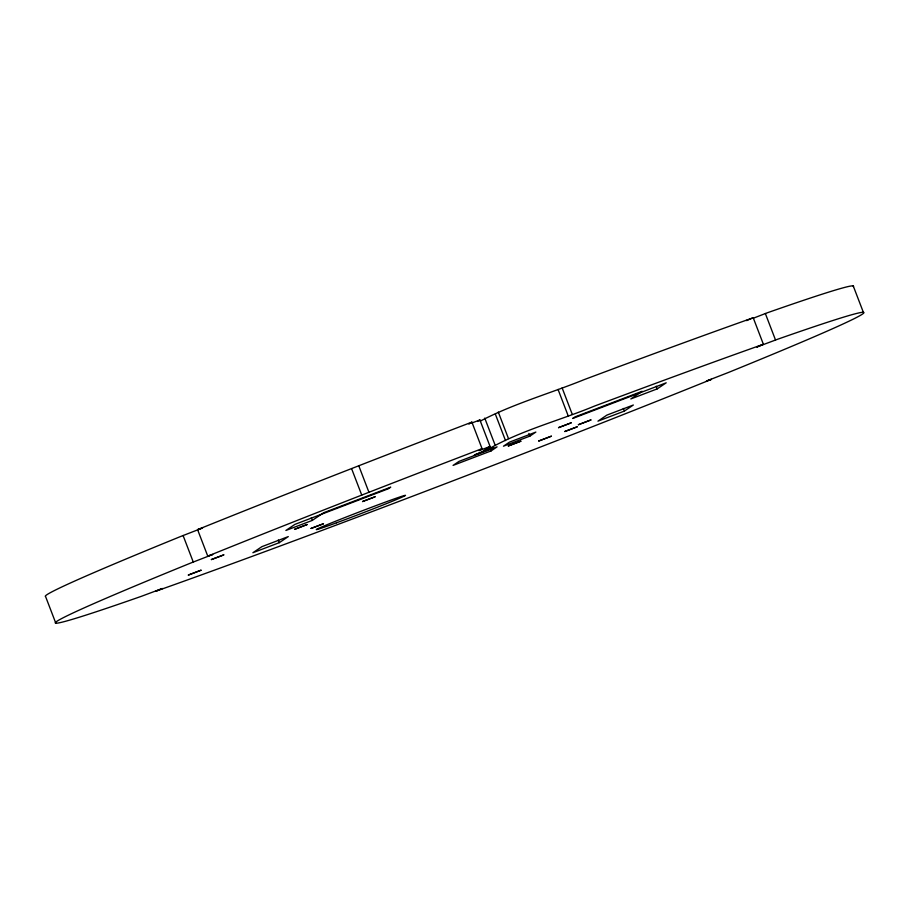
<?xml version="1.0" encoding="UTF-8"?>
<svg xmlns="http://www.w3.org/2000/svg" width="909" height="909" viewBox="0 0 909 909"><rect width="100%" height="100%" fill="white"/><g stroke="black" fill="none" stroke-linecap="round" stroke-linejoin="round"><path stroke-width="1.36" d="M279.302 542.662L288.289 536.594L261.883 546.661L252.895 552.729L279.302 542.662L278.29 540.003M312.298 520.403L323.649 512.733L390.734 487.156L388.37 488.747L294.88 524.402L285.892 530.47L312.298 520.403L311.276 517.755M468.919 424.128L471.885 422.128L482.054 448.637L479.088 450.637L490.065 446.455L479.895 419.947L471.351 423.196M477.611 421.481L479.895 419.947M480.202 421.162C513.13 403.857 549.695 393.574 584.305 379.576A432.832 9.817 -21 0 1 751.129 318.502L753.22 317.764L763.39 344.272L756.811 347.022L777.593 339.262A432.832 9.817 -21 0 1 728.404 372.485L706.441 381.03L711.417 379.371L708.929 380.371A432.832 9.817 -21 0 1 157.871 590.498L155.78 591.236L162.37 588.487L141.577 596.247A432.832 9.817 -21 0 1 190.776 563.023L212.729 554.479L207.763 556.138L197.583 529.629L200.071 528.629A432.832 9.817 -21 0 1 334.648 475.191L359.203 465.601A432.832 9.817 -21 0 1 459.999 426.673L471.885 422.128M490.065 446.455L482.1 451.83L474.328 455.034L493.11 447.876L486.963 449.978C520.3 430.491 558.751 420.89 594.486 406.084A432.832 9.817 -21 0 1 761.31 345.011L763.39 344.272M491.099 450.909L497.087 446.864L459.068 461.363L453.08 465.397L491.099 450.909L490.076 448.251M529.867 436.127L535.856 432.082L509.449 442.149L503.461 446.194L529.867 436.127L528.845 433.468M624.369 411.084L633.346 405.016L606.939 415.083L597.952 421.151L624.369 411.084L623.347 408.436M657.218 388.882L666.217 382.803L572.727 418.458L575.079 416.867L642.163 391.279L630.812 398.949L657.218 388.882L656.207 386.223M746.63 320.513L753.22 317.764M853.369 286.551A432.832 9.817 -21 0 0 767.423 312.753L753.22 318.252M197.583 529.629L202.559 527.97L180.596 536.515A432.832 9.817 -21 0 0 45.586 596.554L55.756 623.063M207.763 556.138L210.252 555.138A432.832 9.817 -21 0 1 344.829 501.7L369.384 492.11A432.832 9.817 -21 0 1 470.169 453.182L482.054 448.637M746.744 320.536L747.528 320.298M853.244 285.937L863.414 312.446M765.333 313.491L775.513 340M562.126 387.904L572.295 414.413M558.058 389.438L568.227 415.947M498.291 412.061L508.472 438.57M495.325 414.061L505.506 440.57M484.747 418.095L494.928 444.603M358.771 465.772L368.94 492.28M351.567 468.578L361.748 495.087M183.084 535.515L193.265 562.023M294.584 529.333L307.128 524.538L294.584 529.333M188.368 575.045L201.025 570.216L188.368 575.045M578.408 424.708L590.895 419.958L578.408 424.708M538.776 440.99L551.365 436.195L538.776 440.99M558.558 427.639L571.125 422.855L558.558 427.639M508.324 445.955L520.846 441.206L508.324 445.955M362.566 501.529L375.053 496.791L362.566 501.529M211.388 559.558L223.762 554.888L211.388 559.558M311.071 528.436L323.456 523.754L311.071 528.436M564.796 431.514L577.17 426.832L564.796 431.514M336.455 522.823A47.609 1.079 -21 0 0 405.391 495.485A47.609 1.079 -21 0 0 341.239 518.982A47.609 1.079 -21 0 0 336.455 522.823"/></g></svg>
